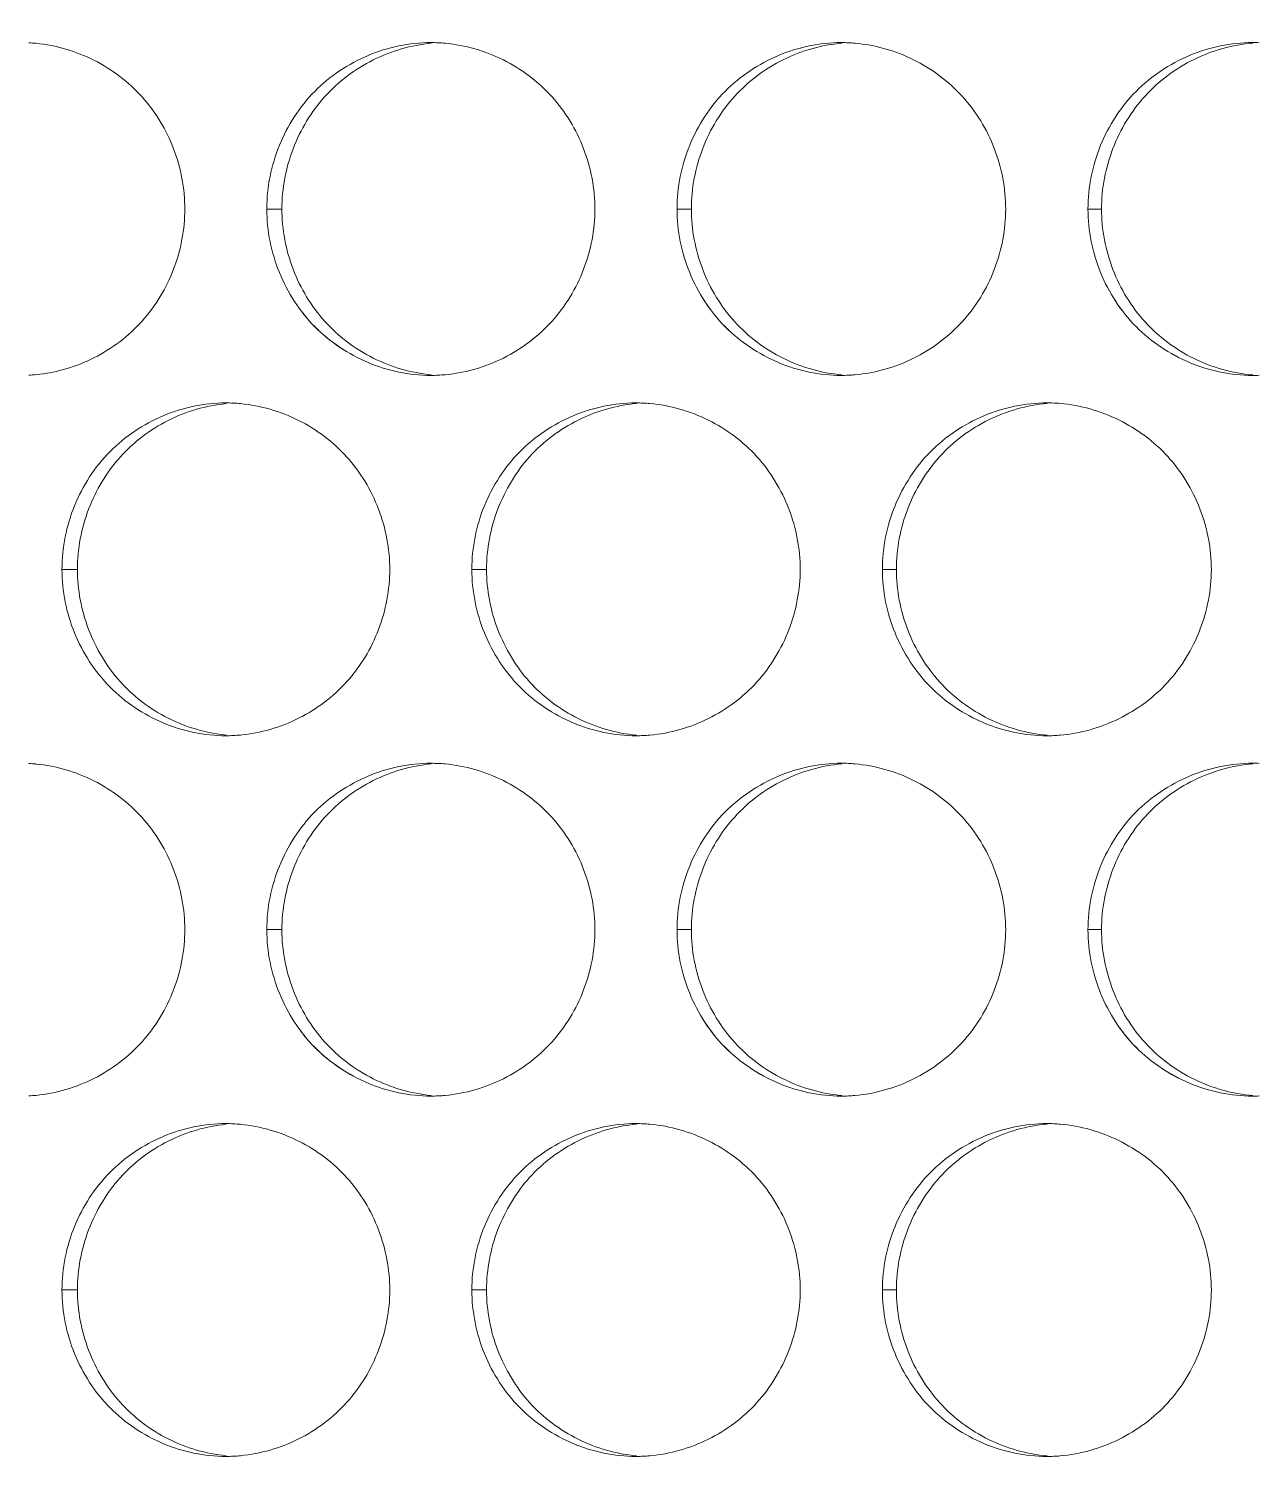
# Model space of a CAD drawing. Header units: millimetres. Extents: x 1177 to 4147, y 93 to 2194.
# Drawn here: x 1663.32 to 1685.49, y 1661.12 to 1687.1 of the extents above; entities that cross this region are included whole.
import ezdxf

# ---------------------------------------------------------------- set-up
doc = ezdxf.new("R2010")
doc.units = ezdxf.units.MM
doc.header["$LTSCALE"] = 0.1
doc.layers.get('0').update_dxf_attribs({"lineweight": 13})
doc.layers.add('标注', color=251, linetype='Continuous', lineweight=9)

msp = doc.modelspace()

# ---------------------------------------------------------------- linework, layer by layer
for radius, start, end in [(196.75, 204.56225, 43.01001), (177.334, 204.90538, 48.55999), (177.047, 204.9052, 48.6494), (168.077, 204.78787, 51.55568), (165.455, 204.70676, 52.44821), (156.5, 204.24844, 55.64881), (156.25, 204.23139, 55.74165), (155.11, 204.1505, 56.16753), (155, 204.14243, 56.20879)]:
    msp.add_arc((1812.49, 1686.895), radius, start, end)
at = {"layer": '标注'}
for p, q in [((1667.882, 1683.856), (1667.61, 1683.856)), ((1667.882, 1683.856), (1667.61, 1683.856)), ((1675.259, 1683.856), (1675.001, 1683.856)), ((1675.259, 1683.856), (1675.001, 1683.856)), ((1682.649, 1683.856), (1682.405, 1683.856)), ((1682.649, 1683.856), (1682.405, 1683.856)), ((1664.198, 1677.361), (1663.919, 1677.361)), ((1671.569, 1677.361), (1671.304, 1677.361)), ((1678.953, 1677.361), (1678.701, 1677.361)), ((1667.882, 1670.866), (1667.61, 1670.866)), ((1667.882, 1670.866), (1667.61, 1670.866)), ((1675.259, 1670.866), (1675.001, 1670.866)), ((1675.259, 1670.866), (1675.001, 1670.866)), ((1682.649, 1670.866), (1682.405, 1670.866)), ((1682.649, 1670.866), (1682.405, 1670.866)), ((1664.198, 1664.371), (1663.919, 1664.371)), ((1671.569, 1664.371), (1671.304, 1664.371)), ((1678.953, 1664.371), (1678.701, 1664.371))]:
    msp.add_line(p, q, dxfattribs=at)
for centre, radius, start, end in [((1663.178, 1684.042), 2.814, 84.382, 87.0654), ((1663.178, 1684.042), 2.814, 84.382, 87.0654), ((1670.565, 1684.081), 2.775, 87.2199, 89.9959), ((1670.565, 1684.081), 2.775, 87.2199, 89.9959), ((1670.562, 1684.036), 2.82, 84.6767, 87.2203), ((1670.562, 1684.036), 2.82, 84.6767, 87.2203), ((1677.961, 1684.073), 2.783, 87.3736, 89.9963), ((1677.961, 1684.073), 2.783, 87.3736, 89.9963), ((1677.959, 1684.03), 2.826, 84.9693, 87.374), ((1677.959, 1684.03), 2.826, 84.9693, 87.374), ((1685.369, 1684.066), 2.791, 87.5261, 89.9967), ((1685.369, 1684.066), 2.791, 87.5261, 89.9967), ((1663.178, 1683.671), 2.814, 272.9346, 275.618), ((1663.178, 1683.671), 2.814, 272.9346, 275.618), ((1670.565, 1683.632), 2.775, 270.0041, 272.7801), ((1670.565, 1683.632), 2.775, 270.0041, 272.7801), ((1670.562, 1683.677), 2.82, 272.7797, 275.3233), ((1670.562, 1683.677), 2.82, 272.7797, 275.3233), ((1677.961, 1683.64), 2.783, 270.0037, 272.6264), ((1677.961, 1683.64), 2.783, 270.0037, 272.6264), ((1677.959, 1683.682), 2.826, 272.626, 275.0307), ((1677.959, 1683.682), 2.826, 272.626, 275.0307), ((1685.369, 1683.647), 2.791, 270.0033, 272.4739), ((1685.369, 1683.647), 2.791, 270.0033, 272.4739), ((1666.871, 1677.59), 2.771, 87.1426, 89.9956), ((1666.869, 1677.544), 2.817, 84.5296, 87.143), ((1674.261, 1677.582), 2.779, 87.2969, 89.9961), ((1674.259, 1677.538), 2.823, 84.8233, 87.2973), ((1681.664, 1677.574), 2.787, 87.45, 89.9965), ((1681.662, 1677.533), 2.829, 85.1149, 87.4503), ((1666.871, 1677.133), 2.771, 270.0044, 272.8574), ((1666.869, 1677.179), 2.817, 272.857, 275.4704), ((1674.261, 1677.141), 2.779, 270.0039, 272.7031), ((1674.259, 1677.184), 2.823, 272.7027, 275.1767), ((1681.664, 1677.148), 2.787, 270.0035, 272.55), ((1681.662, 1677.19), 2.829, 272.5497, 274.8851), ((1663.178, 1671.052), 2.814, 84.382, 87.0654), ((1663.178, 1671.052), 2.814, 84.382, 87.0654), ((1670.565, 1671.09), 2.775, 87.2199, 89.9959), ((1670.565, 1671.09), 2.775, 87.2199, 89.9959), ((1670.562, 1671.046), 2.82, 84.6767, 87.2203), ((1670.562, 1671.046), 2.82, 84.6767, 87.2203), ((1677.961, 1671.083), 2.783, 87.3736, 89.9963), ((1677.961, 1671.083), 2.783, 87.3736, 89.9963), ((1677.959, 1671.04), 2.826, 84.9693, 87.374), ((1677.959, 1671.04), 2.826, 84.9693, 87.374), ((1685.369, 1671.075), 2.791, 87.5261, 89.9967), ((1685.369, 1671.075), 2.791, 87.5261, 89.9967), ((1663.178, 1670.68), 2.814, 272.9346, 275.618), ((1663.178, 1670.68), 2.814, 272.9346, 275.618), ((1670.565, 1670.641), 2.775, 270.0041, 272.7801), ((1670.565, 1670.641), 2.775, 270.0041, 272.7801), ((1670.562, 1670.686), 2.82, 272.7797, 275.3233), ((1670.562, 1670.686), 2.82, 272.7797, 275.3233), ((1677.961, 1670.649), 2.783, 270.0037, 272.6264), ((1677.961, 1670.649), 2.783, 270.0037, 272.6264), ((1677.959, 1670.692), 2.826, 272.626, 275.0307), ((1677.959, 1670.692), 2.826, 272.626, 275.0307), ((1685.369, 1670.657), 2.791, 270.0033, 272.4739), ((1685.369, 1670.657), 2.791, 270.0033, 272.4739), ((1666.871, 1664.599), 2.771, 87.1426, 89.9956), ((1666.869, 1664.553), 2.817, 84.5296, 87.143), ((1674.261, 1664.591), 2.779, 87.2969, 89.9961), ((1674.259, 1664.548), 2.823, 84.8233, 87.2973), ((1681.664, 1664.584), 2.787, 87.45, 89.9965), ((1681.662, 1664.542), 2.829, 85.1149, 87.4503), ((1666.871, 1664.142), 2.771, 270.0044, 272.8574), ((1666.869, 1664.188), 2.817, 272.857, 275.4704), ((1674.261, 1664.15), 2.779, 270.0039, 272.7031), ((1674.259, 1664.194), 2.823, 272.7027, 275.1767), ((1681.664, 1664.158), 2.787, 270.0035, 272.55), ((1681.662, 1664.199), 2.829, 272.5497, 274.8851)]:
    msp.add_arc(centre, radius, start, end, dxfattribs=at)
msp.add_spline([(2027.49, 1819.182), (1864.296, 1806.369), (1766.772, 1737.15), (1658.757, 1615.796), (1597.49, 1595.163)], degree=3, dxfattribs=at)
for points, knots in [([(1666.133, 1683.856), (1666.133, 1684.224), (1665.992, 1684.962), (1665.417, 1685.922), (1664.528, 1686.597), (1663.814, 1686.807), (1663.454, 1686.843)], [0, 0, 0, 0, 0.251882, 0.502594, 0.751694, 1, 1, 1, 1]), ([(1666.133, 1683.856), (1666.133, 1684.224), (1665.992, 1684.962), (1665.417, 1685.922), (1664.528, 1686.597), (1663.814, 1686.807), (1663.454, 1686.843)], [0, 0, 0, 0, 0.251882, 0.502594, 0.751694, 1, 1, 1, 1]), ([(1670.572, 1686.844), (1670.211, 1686.81), (1669.494, 1686.602), (1668.601, 1685.928), (1668.023, 1684.965), (1667.882, 1684.225), (1667.882, 1683.856)], [0, 0, 0, 0, 0.248267, 0.497316, 0.748031, 1, 1, 1, 1]), ([(1670.572, 1686.844), (1670.211, 1686.81), (1669.494, 1686.602), (1668.601, 1685.928), (1668.023, 1684.965), (1667.882, 1684.225), (1667.882, 1683.856)], [0, 0, 0, 0, 0.248267, 0.497316, 0.748031, 1, 1, 1, 1]), ([(1673.522, 1683.856), (1673.522, 1684.225), (1673.38, 1684.965), (1672.8, 1685.928), (1671.904, 1686.603), (1671.186, 1686.81), (1670.824, 1686.844)], [0, 0, 0, 0, 0.251703, 0.502328, 0.751505, 1, 1, 1, 1]), ([(1673.522, 1683.856), (1673.522, 1684.225), (1673.38, 1684.965), (1672.8, 1685.928), (1671.904, 1686.603), (1671.186, 1686.81), (1670.824, 1686.844)], [0, 0, 0, 0, 0.251703, 0.502328, 0.751505, 1, 1, 1, 1]), ([(1677.968, 1686.845), (1677.605, 1686.813), (1676.884, 1686.608), (1675.985, 1685.934), (1675.402, 1684.969), (1675.259, 1684.226), (1675.259, 1683.856)], [0, 0, 0, 0, 0.248447, 0.497573, 0.748204, 1, 1, 1, 1]), ([(1677.968, 1686.845), (1677.605, 1686.813), (1676.884, 1686.608), (1675.985, 1685.934), (1675.402, 1684.969), (1675.259, 1684.226), (1675.259, 1683.856)], [0, 0, 0, 0, 0.248447, 0.497573, 0.748204, 1, 1, 1, 1]), ([(1680.923, 1683.856), (1680.923, 1684.226), (1680.78, 1684.969), (1680.195, 1685.934), (1679.293, 1686.608), (1678.571, 1686.813), (1678.207, 1686.845)], [0, 0, 0, 0, 0.251533, 0.502074, 0.751327, 1, 1, 1, 1]), ([(1680.923, 1683.856), (1680.923, 1684.226), (1680.78, 1684.969), (1680.195, 1685.934), (1679.293, 1686.608), (1678.571, 1686.813), (1678.207, 1686.845)], [0, 0, 0, 0, 0.251533, 0.502074, 0.751327, 1, 1, 1, 1]), ([(1685.376, 1686.847), (1685.011, 1686.816), (1684.286, 1686.613), (1683.38, 1685.94), (1682.793, 1684.972), (1682.649, 1684.227), (1682.649, 1683.856)], [0, 0, 0, 0, 0.248617, 0.497817, 0.748368, 1, 1, 1, 1]), ([(1685.376, 1686.847), (1685.011, 1686.816), (1684.286, 1686.613), (1683.38, 1685.94), (1682.793, 1684.972), (1682.649, 1684.227), (1682.649, 1683.856)], [0, 0, 0, 0, 0.248617, 0.497817, 0.748368, 1, 1, 1, 1]), ([(1663.454, 1680.87), (1663.814, 1680.905), (1664.528, 1681.115), (1665.417, 1681.79), (1665.992, 1682.751), (1666.133, 1683.489), (1666.133, 1683.856)], [0, 0, 0, 0, 0.248306, 0.497406, 0.748118, 1, 1, 1, 1]), ([(1663.454, 1680.87), (1663.814, 1680.905), (1664.528, 1681.115), (1665.417, 1681.79), (1665.992, 1682.751), (1666.133, 1683.489), (1666.133, 1683.856)], [0, 0, 0, 0, 0.248306, 0.497406, 0.748118, 1, 1, 1, 1]), ([(1667.882, 1683.856), (1667.882, 1683.488), (1668.023, 1682.748), (1668.601, 1681.785), (1669.494, 1681.11), (1670.211, 1680.902), (1670.572, 1680.868)], [0, 0, 0, 0, 0.251969, 0.502684, 0.751733, 1, 1, 1, 1]), ([(1667.882, 1683.856), (1667.882, 1683.488), (1668.023, 1682.748), (1668.601, 1681.785), (1669.494, 1681.11), (1670.211, 1680.902), (1670.572, 1680.868)], [0, 0, 0, 0, 0.251969, 0.502684, 0.751733, 1, 1, 1, 1]), ([(1670.824, 1680.868), (1671.186, 1680.902), (1671.904, 1681.11), (1672.8, 1681.784), (1673.38, 1682.747), (1673.522, 1683.488), (1673.522, 1683.856)], [0, 0, 0, 0, 0.248495, 0.497672, 0.748297, 1, 1, 1, 1]), ([(1670.824, 1680.868), (1671.186, 1680.902), (1671.904, 1681.11), (1672.8, 1681.784), (1673.38, 1682.747), (1673.522, 1683.488), (1673.522, 1683.856)], [0, 0, 0, 0, 0.248495, 0.497672, 0.748297, 1, 1, 1, 1]), ([(1675.259, 1683.856), (1675.259, 1683.487), (1675.402, 1682.744), (1675.985, 1681.779), (1676.884, 1681.105), (1677.605, 1680.899), (1677.968, 1680.867)], [0, 0, 0, 0, 0.251796, 0.502427, 0.751553, 1, 1, 1, 1]), ([(1675.259, 1683.856), (1675.259, 1683.487), (1675.402, 1682.744), (1675.985, 1681.779), (1676.884, 1681.105), (1677.605, 1680.899), (1677.968, 1680.867)], [0, 0, 0, 0, 0.251796, 0.502427, 0.751553, 1, 1, 1, 1]), ([(1678.207, 1680.867), (1678.571, 1680.899), (1679.293, 1681.105), (1680.195, 1681.778), (1680.78, 1682.744), (1680.923, 1683.487), (1680.923, 1683.856)], [0, 0, 0, 0, 0.248673, 0.497926, 0.748467, 1, 1, 1, 1]), ([(1678.207, 1680.867), (1678.571, 1680.899), (1679.293, 1681.105), (1680.195, 1681.778), (1680.78, 1682.744), (1680.923, 1683.487), (1680.923, 1683.856)], [0, 0, 0, 0, 0.248673, 0.497926, 0.748467, 1, 1, 1, 1]), ([(1682.649, 1683.856), (1682.649, 1683.486), (1682.793, 1682.74), (1683.38, 1681.773), (1684.286, 1681.1), (1685.011, 1680.896), (1685.376, 1680.866)], [0, 0, 0, 0, 0.251632, 0.502183, 0.751383, 1, 1, 1, 1]), ([(1682.649, 1683.856), (1682.649, 1683.486), (1682.793, 1682.74), (1683.38, 1681.773), (1684.286, 1681.1), (1685.011, 1680.896), (1685.376, 1680.866)], [0, 0, 0, 0, 0.251632, 0.502183, 0.751383, 1, 1, 1, 1]), ([(1667.838, 1682.709), (1667.984, 1682.35), (1668.415, 1681.679), (1669.079, 1681.238), (1669.435, 1681.088)], [0, 0, 0, 0, 0.501322, 1, 1, 1, 1]), ([(1675.229, 1682.709), (1675.376, 1682.35), (1675.808, 1681.679), (1676.473, 1681.238), (1676.829, 1681.088)], [0, 0, 0, 0, 0.501161, 1, 1, 1, 1]), ([(1682.633, 1682.709), (1682.78, 1682.35), (1683.213, 1681.679), (1683.879, 1681.238), (1684.236, 1681.088)], [0, 0, 0, 0, 0.501009, 1, 1, 1, 1]), ([(1666.878, 1680.348), (1666.518, 1680.314), (1665.803, 1680.104), (1664.914, 1679.43), (1664.338, 1678.468), (1664.198, 1677.729), (1664.198, 1677.361)], [0, 0, 0, 0, 0.248174, 0.497183, 0.747941, 1, 1, 1, 1]), ([(1669.826, 1677.361), (1669.826, 1677.729), (1669.684, 1678.468), (1669.107, 1679.43), (1668.215, 1680.105), (1667.499, 1680.314), (1667.137, 1680.348)], [0, 0, 0, 0, 0.251792, 0.50246, 0.751598, 1, 1, 1, 1]), ([(1674.268, 1680.35), (1673.906, 1680.317), (1673.187, 1680.11), (1672.291, 1679.436), (1671.711, 1678.471), (1671.569, 1677.73), (1671.569, 1677.361)], [0, 0, 0, 0, 0.248358, 0.497446, 0.748118, 1, 1, 1, 1]), ([(1677.221, 1677.361), (1677.221, 1677.73), (1677.078, 1678.472), (1676.496, 1679.436), (1675.597, 1680.11), (1674.877, 1680.317), (1674.514, 1680.35)], [0, 0, 0, 0, 0.251617, 0.502199, 0.751415, 1, 1, 1, 1]), ([(1681.67, 1680.351), (1681.306, 1680.32), (1680.583, 1680.115), (1679.681, 1679.442), (1679.096, 1678.475), (1678.953, 1677.731), (1678.953, 1677.361)], [0, 0, 0, 0, 0.248533, 0.497696, 0.748287, 1, 1, 1, 1]), ([(1684.628, 1677.361), (1684.628, 1677.731), (1684.484, 1678.476), (1683.897, 1679.442), (1682.992, 1680.115), (1682.268, 1680.32), (1681.903, 1680.351)], [0, 0, 0, 0, 0.251451, 0.501952, 0.751242, 1, 1, 1, 1]), ([(1664.198, 1677.361), (1664.198, 1676.993), (1664.338, 1676.255), (1664.914, 1675.293), (1665.803, 1674.618), (1666.518, 1674.409), (1666.878, 1674.374)], [0, 0, 0, 0, 0.252059, 0.502817, 0.751826, 1, 1, 1, 1]), ([(1667.137, 1674.374), (1667.499, 1674.408), (1668.215, 1674.618), (1669.107, 1675.292), (1669.684, 1676.254), (1669.826, 1676.993), (1669.826, 1677.361)], [0, 0, 0, 0, 0.248402, 0.49754, 0.748208, 1, 1, 1, 1]), ([(1671.569, 1677.361), (1671.569, 1676.992), (1671.711, 1676.251), (1672.291, 1675.287), (1673.187, 1674.613), (1673.906, 1674.406), (1674.268, 1674.373)], [0, 0, 0, 0, 0.251882, 0.502554, 0.751642, 1, 1, 1, 1]), ([(1674.514, 1674.373), (1674.877, 1674.405), (1675.597, 1674.612), (1676.496, 1675.286), (1677.078, 1676.25), (1677.221, 1676.992), (1677.221, 1677.361)], [0, 0, 0, 0, 0.248585, 0.497801, 0.748383, 1, 1, 1, 1]), ([(1678.953, 1677.361), (1678.953, 1676.991), (1679.096, 1676.247), (1679.681, 1675.281), (1680.583, 1674.607), (1681.306, 1674.403), (1681.67, 1674.371)], [0, 0, 0, 0, 0.251713, 0.502304, 0.751467, 1, 1, 1, 1]), ([(1681.903, 1674.371), (1682.268, 1674.403), (1682.992, 1674.607), (1683.897, 1675.28), (1684.484, 1676.247), (1684.628, 1676.991), (1684.628, 1677.361)], [0, 0, 0, 0, 0.248758, 0.498048, 0.748549, 1, 1, 1, 1]), ([(1666.133, 1670.866), (1666.133, 1671.233), (1665.992, 1671.971), (1665.417, 1672.932), (1664.528, 1673.607), (1663.814, 1673.817), (1663.454, 1673.852)], [0, 0, 0, 0, 0.251882, 0.502594, 0.751694, 1, 1, 1, 1]), ([(1666.133, 1670.866), (1666.133, 1671.233), (1665.992, 1671.971), (1665.417, 1672.932), (1664.528, 1673.607), (1663.814, 1673.817), (1663.454, 1673.852)], [0, 0, 0, 0, 0.251882, 0.502594, 0.751694, 1, 1, 1, 1]), ([(1670.572, 1673.854), (1670.211, 1673.82), (1669.494, 1673.612), (1668.601, 1672.937), (1668.023, 1671.974), (1667.882, 1671.234), (1667.882, 1670.866)], [0, 0, 0, 0, 0.248267, 0.497316, 0.748031, 1, 1, 1, 1]), ([(1670.572, 1673.854), (1670.211, 1673.82), (1669.494, 1673.612), (1668.601, 1672.937), (1668.023, 1671.974), (1667.882, 1671.234), (1667.882, 1670.866)], [0, 0, 0, 0, 0.248267, 0.497316, 0.748031, 1, 1, 1, 1]), ([(1673.522, 1670.866), (1673.522, 1671.234), (1673.38, 1671.975), (1672.8, 1672.938), (1671.904, 1673.612), (1671.186, 1673.82), (1670.824, 1673.854)], [0, 0, 0, 0, 0.251703, 0.502328, 0.751505, 1, 1, 1, 1]), ([(1673.522, 1670.866), (1673.522, 1671.234), (1673.38, 1671.975), (1672.8, 1672.938), (1671.904, 1673.612), (1671.186, 1673.82), (1670.824, 1673.854)], [0, 0, 0, 0, 0.251703, 0.502328, 0.751505, 1, 1, 1, 1]), ([(1677.968, 1673.855), (1677.605, 1673.823), (1676.884, 1673.617), (1675.985, 1672.943), (1675.402, 1671.978), (1675.259, 1671.235), (1675.259, 1670.866)], [0, 0, 0, 0, 0.248447, 0.497573, 0.748204, 1, 1, 1, 1]), ([(1677.968, 1673.855), (1677.605, 1673.823), (1676.884, 1673.617), (1675.985, 1672.943), (1675.402, 1671.978), (1675.259, 1671.235), (1675.259, 1670.866)], [0, 0, 0, 0, 0.248447, 0.497573, 0.748204, 1, 1, 1, 1]), ([(1680.923, 1670.866), (1680.923, 1671.236), (1680.78, 1671.979), (1680.195, 1672.944), (1679.293, 1673.617), (1678.571, 1673.823), (1678.207, 1673.855)], [0, 0, 0, 0, 0.251533, 0.502074, 0.751327, 1, 1, 1, 1]), ([(1680.923, 1670.866), (1680.923, 1671.236), (1680.78, 1671.979), (1680.195, 1672.944), (1679.293, 1673.617), (1678.571, 1673.823), (1678.207, 1673.855)], [0, 0, 0, 0, 0.251533, 0.502074, 0.751327, 1, 1, 1, 1]), ([(1685.376, 1673.856), (1685.011, 1673.826), (1684.286, 1673.622), (1683.38, 1672.949), (1682.793, 1671.982), (1682.649, 1671.237), (1682.649, 1670.866)], [0, 0, 0, 0, 0.248617, 0.497817, 0.748368, 1, 1, 1, 1]), ([(1685.376, 1673.856), (1685.011, 1673.826), (1684.286, 1673.622), (1683.38, 1672.949), (1682.793, 1671.982), (1682.649, 1671.237), (1682.649, 1670.866)], [0, 0, 0, 0, 0.248617, 0.497817, 0.748368, 1, 1, 1, 1]), ([(1663.454, 1667.879), (1663.814, 1667.915), (1664.528, 1668.125), (1665.417, 1668.8), (1665.992, 1669.761), (1666.133, 1670.499), (1666.133, 1670.866)], [0, 0, 0, 0, 0.248306, 0.497406, 0.748118, 1, 1, 1, 1]), ([(1663.454, 1667.879), (1663.814, 1667.915), (1664.528, 1668.125), (1665.417, 1668.8), (1665.992, 1669.761), (1666.133, 1670.499), (1666.133, 1670.866)], [0, 0, 0, 0, 0.248306, 0.497406, 0.748118, 1, 1, 1, 1]), ([(1667.882, 1670.866), (1667.882, 1670.498), (1668.023, 1669.757), (1668.601, 1668.794), (1669.494, 1668.12), (1670.211, 1667.912), (1670.572, 1667.878)], [0, 0, 0, 0, 0.251969, 0.502684, 0.751733, 1, 1, 1, 1]), ([(1667.882, 1670.866), (1667.882, 1670.498), (1668.023, 1669.757), (1668.601, 1668.794), (1669.494, 1668.12), (1670.211, 1667.912), (1670.572, 1667.878)], [0, 0, 0, 0, 0.251969, 0.502684, 0.751733, 1, 1, 1, 1]), ([(1670.824, 1667.878), (1671.186, 1667.912), (1671.904, 1668.12), (1672.8, 1668.794), (1673.38, 1669.757), (1673.522, 1670.498), (1673.522, 1670.866)], [0, 0, 0, 0, 0.248495, 0.497672, 0.748297, 1, 1, 1, 1]), ([(1670.824, 1667.878), (1671.186, 1667.912), (1671.904, 1668.12), (1672.8, 1668.794), (1673.38, 1669.757), (1673.522, 1670.498), (1673.522, 1670.866)], [0, 0, 0, 0, 0.248495, 0.497672, 0.748297, 1, 1, 1, 1]), ([(1675.259, 1670.866), (1675.259, 1670.496), (1675.402, 1669.754), (1675.985, 1668.788), (1676.884, 1668.115), (1677.605, 1667.909), (1677.968, 1667.877)], [0, 0, 0, 0, 0.251796, 0.502427, 0.751553, 1, 1, 1, 1]), ([(1675.259, 1670.866), (1675.259, 1670.496), (1675.402, 1669.754), (1675.985, 1668.788), (1676.884, 1668.115), (1677.605, 1667.909), (1677.968, 1667.877)], [0, 0, 0, 0, 0.251796, 0.502427, 0.751553, 1, 1, 1, 1]), ([(1678.207, 1667.877), (1678.571, 1667.909), (1679.293, 1668.114), (1680.195, 1668.788), (1680.78, 1669.753), (1680.923, 1670.496), (1680.923, 1670.866)], [0, 0, 0, 0, 0.248673, 0.497926, 0.748467, 1, 1, 1, 1]), ([(1678.207, 1667.877), (1678.571, 1667.909), (1679.293, 1668.114), (1680.195, 1668.788), (1680.78, 1669.753), (1680.923, 1670.496), (1680.923, 1670.866)], [0, 0, 0, 0, 0.248673, 0.497926, 0.748467, 1, 1, 1, 1]), ([(1682.649, 1670.866), (1682.649, 1670.495), (1682.793, 1669.75), (1683.38, 1668.782), (1684.286, 1668.109), (1685.011, 1667.906), (1685.376, 1667.876)], [0, 0, 0, 0, 0.251632, 0.502183, 0.751383, 1, 1, 1, 1]), ([(1682.649, 1670.866), (1682.649, 1670.495), (1682.793, 1669.75), (1683.38, 1668.782), (1684.286, 1668.109), (1685.011, 1667.906), (1685.376, 1667.876)], [0, 0, 0, 0, 0.251632, 0.502183, 0.751383, 1, 1, 1, 1]), ([(1667.838, 1669.719), (1667.984, 1669.359), (1668.415, 1668.689), (1669.079, 1668.247), (1669.435, 1668.098)], [0, 0, 0, 0, 0.501322, 1, 1, 1, 1]), ([(1675.229, 1669.719), (1675.376, 1669.359), (1675.808, 1668.689), (1676.473, 1668.247), (1676.829, 1668.098)], [0, 0, 0, 0, 0.501161, 1, 1, 1, 1]), ([(1682.633, 1669.719), (1682.78, 1669.359), (1683.213, 1668.689), (1683.879, 1668.247), (1684.236, 1668.098)], [0, 0, 0, 0, 0.501009, 1, 1, 1, 1]), ([(1666.878, 1667.358), (1666.518, 1667.323), (1665.803, 1667.114), (1664.914, 1666.439), (1664.338, 1665.477), (1664.198, 1664.738), (1664.198, 1664.371)], [0, 0, 0, 0, 0.248174, 0.497183, 0.747941, 1, 1, 1, 1]), ([(1669.826, 1664.371), (1669.826, 1664.739), (1669.684, 1665.478), (1669.107, 1666.44), (1668.215, 1667.114), (1667.499, 1667.323), (1667.137, 1667.358)], [0, 0, 0, 0, 0.251792, 0.50246, 0.751598, 1, 1, 1, 1]), ([(1674.268, 1667.359), (1673.906, 1667.326), (1673.187, 1667.119), (1672.291, 1666.445), (1671.711, 1665.481), (1671.569, 1664.74), (1671.569, 1664.371)], [0, 0, 0, 0, 0.248358, 0.497446, 0.748118, 1, 1, 1, 1]), ([(1677.221, 1664.371), (1677.221, 1664.74), (1677.078, 1665.482), (1676.496, 1666.446), (1675.597, 1667.12), (1674.877, 1667.326), (1674.514, 1667.359)], [0, 0, 0, 0, 0.251617, 0.502199, 0.751415, 1, 1, 1, 1]), ([(1681.67, 1667.36), (1681.306, 1667.329), (1680.583, 1667.125), (1679.681, 1666.451), (1679.096, 1665.485), (1678.953, 1664.741), (1678.953, 1664.371)], [0, 0, 0, 0, 0.248533, 0.497696, 0.748287, 1, 1, 1, 1]), ([(1684.628, 1664.371), (1684.628, 1664.741), (1684.484, 1665.485), (1683.897, 1666.452), (1682.992, 1667.125), (1682.268, 1667.329), (1681.903, 1667.361)], [0, 0, 0, 0, 0.251451, 0.501952, 0.751242, 1, 1, 1, 1]), ([(1664.198, 1664.371), (1664.198, 1664.003), (1664.338, 1663.264), (1664.914, 1662.302), (1665.803, 1661.627), (1666.518, 1661.418), (1666.878, 1661.384)], [0, 0, 0, 0, 0.252059, 0.502817, 0.751826, 1, 1, 1, 1]), ([(1667.137, 1661.384), (1667.499, 1661.418), (1668.215, 1661.627), (1669.107, 1662.302), (1669.684, 1663.264), (1669.826, 1664.003), (1669.826, 1664.371)], [0, 0, 0, 0, 0.248402, 0.49754, 0.748208, 1, 1, 1, 1]), ([(1671.569, 1664.371), (1671.569, 1664.002), (1671.711, 1663.26), (1672.291, 1662.296), (1673.187, 1661.622), (1673.906, 1661.415), (1674.268, 1661.382)], [0, 0, 0, 0, 0.251882, 0.502554, 0.751642, 1, 1, 1, 1]), ([(1674.514, 1661.382), (1674.877, 1661.415), (1675.597, 1661.622), (1676.496, 1662.296), (1677.078, 1663.26), (1677.221, 1664.002), (1677.221, 1664.371)], [0, 0, 0, 0, 0.248585, 0.497801, 0.748383, 1, 1, 1, 1]), ([(1678.953, 1664.371), (1678.953, 1664.001), (1679.096, 1663.257), (1679.681, 1662.29), (1680.583, 1661.617), (1681.306, 1661.412), (1681.67, 1661.381)], [0, 0, 0, 0, 0.251713, 0.502304, 0.751467, 1, 1, 1, 1]), ([(1681.903, 1661.381), (1682.268, 1661.412), (1682.992, 1661.617), (1683.897, 1662.29), (1684.484, 1663.256), (1684.628, 1664.001), (1684.628, 1664.371)], [0, 0, 0, 0, 0.248758, 0.498048, 0.748549, 1, 1, 1, 1])]:
    msp.add_open_spline(points, degree=3, knots=knots, dxfattribs=at)
for points in [[(1670.565, 1686.856), (1670.18, 1686.856), (1669.789, 1686.774), (1669.435, 1686.625)], [(1670.565, 1686.856), (1670.18, 1686.856), (1669.789, 1686.774), (1669.435, 1686.625)], [(1677.961, 1686.856), (1677.576, 1686.856), (1677.184, 1686.774), (1676.829, 1686.625)], [(1677.961, 1686.856), (1677.576, 1686.856), (1677.184, 1686.774), (1676.829, 1686.625)], [(1685.369, 1686.856), (1684.984, 1686.856), (1684.591, 1686.774), (1684.236, 1686.625)], [(1685.369, 1686.856), (1684.984, 1686.856), (1684.591, 1686.774), (1684.236, 1686.625)], [(1669.435, 1686.625), (1669.079, 1686.475), (1668.745, 1686.252), (1668.474, 1685.977)], [(1669.435, 1686.625), (1669.079, 1686.475), (1668.745, 1686.252), (1668.474, 1685.977)], [(1676.829, 1686.625), (1676.473, 1686.475), (1676.139, 1686.252), (1675.867, 1685.977)], [(1676.829, 1686.625), (1676.473, 1686.475), (1676.139, 1686.252), (1675.867, 1685.977)], [(1684.236, 1686.625), (1683.879, 1686.475), (1683.544, 1686.252), (1683.272, 1685.977)], [(1684.236, 1686.625), (1683.879, 1686.475), (1683.544, 1686.252), (1683.272, 1685.977)], [(1668.474, 1685.977), (1668.202, 1685.701), (1667.984, 1685.363), (1667.838, 1685.004)], [(1668.474, 1685.977), (1668.202, 1685.701), (1667.984, 1685.363), (1667.838, 1685.004)], [(1675.867, 1685.977), (1675.595, 1685.701), (1675.376, 1685.363), (1675.229, 1685.004)], [(1675.867, 1685.977), (1675.595, 1685.701), (1675.376, 1685.363), (1675.229, 1685.004)], [(1683.272, 1685.977), (1682.999, 1685.701), (1682.78, 1685.363), (1682.633, 1685.004)], [(1683.272, 1685.977), (1682.999, 1685.701), (1682.78, 1685.363), (1682.633, 1685.004)], [(1667.838, 1685.004), (1667.69, 1684.643), (1667.61, 1684.246), (1667.61, 1683.856)], [(1667.838, 1685.004), (1667.69, 1684.643), (1667.61, 1684.246), (1667.61, 1683.856)], [(1675.229, 1685.004), (1675.082, 1684.643), (1675.001, 1684.246), (1675.001, 1683.856)], [(1675.229, 1685.004), (1675.082, 1684.643), (1675.001, 1684.246), (1675.001, 1683.856)], [(1682.633, 1685.004), (1682.486, 1684.643), (1682.405, 1684.246), (1682.405, 1683.856)], [(1682.633, 1685.004), (1682.486, 1684.643), (1682.405, 1684.246), (1682.405, 1683.856)], [(1667.61, 1683.856), (1667.61, 1683.466), (1667.69, 1683.07), (1667.838, 1682.709)], [(1667.61, 1683.856), (1667.61, 1683.466), (1667.69, 1683.07), (1667.838, 1682.709)], [(1675.001, 1683.856), (1675.001, 1683.466), (1675.082, 1683.07), (1675.229, 1682.709)], [(1675.001, 1683.856), (1675.001, 1683.466), (1675.082, 1683.07), (1675.229, 1682.709)], [(1682.405, 1683.856), (1682.405, 1683.466), (1682.486, 1683.07), (1682.633, 1682.709)], [(1682.405, 1683.856), (1682.405, 1683.466), (1682.486, 1683.07), (1682.633, 1682.709)], [(1667.838, 1682.709), (1667.984, 1682.35), (1668.202, 1682.012), (1668.474, 1681.736)], [(1675.229, 1682.709), (1675.376, 1682.35), (1675.595, 1682.012), (1675.867, 1681.736)], [(1682.633, 1682.709), (1682.78, 1682.35), (1682.999, 1682.012), (1683.272, 1681.736)], [(1668.474, 1681.736), (1668.745, 1681.461), (1669.079, 1681.238), (1669.435, 1681.088)], [(1675.867, 1681.736), (1676.139, 1681.461), (1676.473, 1681.238), (1676.829, 1681.088)], [(1683.272, 1681.736), (1683.544, 1681.46), (1683.879, 1681.238), (1684.236, 1681.088)], [(1669.435, 1681.088), (1669.789, 1680.939), (1670.18, 1680.856), (1670.565, 1680.856)], [(1669.435, 1681.088), (1669.789, 1680.939), (1670.18, 1680.856), (1670.565, 1680.856)], [(1676.829, 1681.088), (1677.184, 1680.939), (1677.576, 1680.856), (1677.961, 1680.856)], [(1676.829, 1681.088), (1677.184, 1680.939), (1677.576, 1680.856), (1677.961, 1680.856)], [(1684.236, 1681.088), (1684.591, 1680.939), (1684.984, 1680.856), (1685.369, 1680.856)], [(1684.236, 1681.088), (1684.591, 1680.939), (1684.984, 1680.856), (1685.369, 1680.856)], [(1666.871, 1680.361), (1666.487, 1680.361), (1666.096, 1680.278), (1665.742, 1680.129)], [(1674.261, 1680.361), (1673.877, 1680.361), (1673.485, 1680.278), (1673.131, 1680.129)], [(1681.664, 1680.361), (1681.278, 1680.361), (1680.886, 1680.278), (1680.531, 1680.129)], [(1665.742, 1680.129), (1665.387, 1679.98), (1665.053, 1679.757), (1664.783, 1679.482)], [(1673.131, 1680.129), (1672.774, 1679.98), (1672.44, 1679.757), (1672.169, 1679.482)], [(1680.531, 1680.129), (1680.174, 1679.98), (1679.84, 1679.757), (1679.568, 1679.482)], [(1664.783, 1679.482), (1664.511, 1679.206), (1664.293, 1678.867), (1664.146, 1678.508)], [(1672.169, 1679.482), (1671.897, 1679.206), (1671.679, 1678.867), (1671.532, 1678.508)], [(1679.568, 1679.482), (1679.296, 1679.206), (1679.077, 1678.868), (1678.93, 1678.508)], [(1664.146, 1678.508), (1663.999, 1678.147), (1663.919, 1677.751), (1663.919, 1677.361)], [(1671.532, 1678.508), (1671.385, 1678.147), (1671.304, 1677.751), (1671.304, 1677.361)], [(1678.93, 1678.508), (1678.782, 1678.147), (1678.701, 1677.751), (1678.701, 1677.361)], [(1663.919, 1677.361), (1663.919, 1676.971), (1663.999, 1676.575), (1664.146, 1676.214)], [(1671.304, 1677.361), (1671.304, 1676.971), (1671.385, 1676.575), (1671.532, 1676.214)], [(1678.701, 1677.361), (1678.701, 1676.971), (1678.782, 1676.575), (1678.93, 1676.214)], [(1664.146, 1676.214), (1664.293, 1675.855), (1664.511, 1675.517), (1664.783, 1675.241)], [(1671.532, 1676.214), (1671.679, 1675.855), (1671.897, 1675.517), (1672.169, 1675.241)], [(1678.93, 1676.214), (1679.077, 1675.855), (1679.296, 1675.517), (1679.568, 1675.241)], [(1664.783, 1675.241), (1665.053, 1674.965), (1665.387, 1674.743), (1665.742, 1674.593)], [(1672.169, 1675.241), (1672.44, 1674.965), (1672.774, 1674.743), (1673.131, 1674.593)], [(1679.568, 1675.241), (1679.84, 1674.965), (1680.174, 1674.743), (1680.531, 1674.593)], [(1665.742, 1674.593), (1666.096, 1674.444), (1666.487, 1674.361), (1666.871, 1674.361)], [(1673.131, 1674.593), (1673.485, 1674.444), (1673.877, 1674.361), (1674.261, 1674.361)], [(1680.531, 1674.593), (1680.886, 1674.444), (1681.278, 1674.361), (1681.664, 1674.361)], [(1670.565, 1673.866), (1670.18, 1673.866), (1669.789, 1673.783), (1669.435, 1673.634)], [(1670.565, 1673.866), (1670.18, 1673.866), (1669.789, 1673.783), (1669.435, 1673.634)], [(1677.961, 1673.866), (1677.576, 1673.866), (1677.184, 1673.783), (1676.829, 1673.634)], [(1677.961, 1673.866), (1677.576, 1673.866), (1677.184, 1673.783), (1676.829, 1673.634)], [(1685.369, 1673.866), (1684.984, 1673.866), (1684.591, 1673.783), (1684.236, 1673.634)], [(1685.369, 1673.866), (1684.984, 1673.866), (1684.591, 1673.783), (1684.236, 1673.634)], [(1669.435, 1673.634), (1669.079, 1673.484), (1668.745, 1673.262), (1668.474, 1672.987)], [(1669.435, 1673.634), (1669.079, 1673.484), (1668.745, 1673.262), (1668.474, 1672.987)], [(1676.829, 1673.634), (1676.473, 1673.484), (1676.139, 1673.262), (1675.867, 1672.987)], [(1676.829, 1673.634), (1676.473, 1673.484), (1676.139, 1673.262), (1675.867, 1672.987)], [(1684.236, 1673.634), (1683.879, 1673.485), (1683.544, 1673.262), (1683.272, 1672.987)], [(1684.236, 1673.634), (1683.879, 1673.485), (1683.544, 1673.262), (1683.272, 1672.987)], [(1668.474, 1672.987), (1668.202, 1672.71), (1667.984, 1672.372), (1667.838, 1672.013)], [(1668.474, 1672.987), (1668.202, 1672.71), (1667.984, 1672.372), (1667.838, 1672.013)], [(1675.867, 1672.987), (1675.595, 1672.71), (1675.376, 1672.372), (1675.229, 1672.013)], [(1675.867, 1672.987), (1675.595, 1672.71), (1675.376, 1672.372), (1675.229, 1672.013)], [(1683.272, 1672.987), (1682.999, 1672.711), (1682.78, 1672.372), (1682.633, 1672.013)], [(1683.272, 1672.987), (1682.999, 1672.711), (1682.78, 1672.372), (1682.633, 1672.013)], [(1667.838, 1672.013), (1667.69, 1671.652), (1667.61, 1671.256), (1667.61, 1670.866)], [(1667.838, 1672.013), (1667.69, 1671.652), (1667.61, 1671.256), (1667.61, 1670.866)], [(1675.229, 1672.013), (1675.082, 1671.652), (1675.001, 1671.256), (1675.001, 1670.866)], [(1675.229, 1672.013), (1675.082, 1671.652), (1675.001, 1671.256), (1675.001, 1670.866)], [(1682.633, 1672.013), (1682.486, 1671.652), (1682.405, 1671.256), (1682.405, 1670.866)], [(1682.633, 1672.013), (1682.486, 1671.652), (1682.405, 1671.256), (1682.405, 1670.866)], [(1667.61, 1670.866), (1667.61, 1670.476), (1667.69, 1670.08), (1667.838, 1669.719)], [(1667.61, 1670.866), (1667.61, 1670.476), (1667.69, 1670.08), (1667.838, 1669.719)], [(1675.001, 1670.866), (1675.001, 1670.476), (1675.082, 1670.08), (1675.229, 1669.719)], [(1675.001, 1670.866), (1675.001, 1670.476), (1675.082, 1670.08), (1675.229, 1669.719)], [(1682.405, 1670.866), (1682.405, 1670.476), (1682.486, 1670.08), (1682.633, 1669.719)], [(1682.405, 1670.866), (1682.405, 1670.476), (1682.486, 1670.08), (1682.633, 1669.719)], [(1667.838, 1669.719), (1667.984, 1669.36), (1668.202, 1669.022), (1668.474, 1668.745)], [(1675.229, 1669.719), (1675.376, 1669.36), (1675.595, 1669.021), (1675.867, 1668.745)], [(1682.633, 1669.719), (1682.78, 1669.36), (1682.999, 1669.021), (1683.272, 1668.745)], [(1668.474, 1668.745), (1668.745, 1668.47), (1669.079, 1668.247), (1669.435, 1668.098)], [(1675.867, 1668.745), (1676.139, 1668.47), (1676.473, 1668.247), (1676.829, 1668.098)], [(1683.272, 1668.745), (1683.544, 1668.47), (1683.879, 1668.247), (1684.236, 1668.098)], [(1669.435, 1668.098), (1669.789, 1667.949), (1670.18, 1667.866), (1670.565, 1667.866)], [(1669.435, 1668.098), (1669.789, 1667.949), (1670.18, 1667.866), (1670.565, 1667.866)], [(1676.829, 1668.098), (1677.184, 1667.949), (1677.576, 1667.866), (1677.961, 1667.866)], [(1676.829, 1668.098), (1677.184, 1667.949), (1677.576, 1667.866), (1677.961, 1667.866)], [(1684.236, 1668.098), (1684.591, 1667.949), (1684.984, 1667.866), (1685.369, 1667.866)], [(1684.236, 1668.098), (1684.591, 1667.949), (1684.984, 1667.866), (1685.369, 1667.866)], [(1666.871, 1667.371), (1666.487, 1667.371), (1666.096, 1667.288), (1665.742, 1667.139)], [(1674.261, 1667.371), (1673.877, 1667.371), (1673.485, 1667.288), (1673.131, 1667.139)], [(1681.664, 1667.371), (1681.278, 1667.371), (1680.886, 1667.288), (1680.531, 1667.139)], [(1665.742, 1667.139), (1665.387, 1666.989), (1665.053, 1666.766), (1664.783, 1666.491)], [(1673.131, 1667.139), (1672.774, 1666.989), (1672.44, 1666.767), (1672.169, 1666.491)], [(1680.531, 1667.139), (1680.174, 1666.989), (1679.84, 1666.767), (1679.568, 1666.491)], [(1664.783, 1666.491), (1664.511, 1666.215), (1664.293, 1665.877), (1664.146, 1665.518)], [(1672.169, 1666.491), (1671.897, 1666.215), (1671.679, 1665.877), (1671.532, 1665.518)], [(1679.568, 1666.491), (1679.296, 1666.215), (1679.077, 1665.877), (1678.93, 1665.518)], [(1664.146, 1665.518), (1663.999, 1665.157), (1663.919, 1664.761), (1663.919, 1664.371)], [(1671.532, 1665.518), (1671.385, 1665.157), (1671.304, 1664.761), (1671.304, 1664.371)], [(1678.93, 1665.518), (1678.782, 1665.157), (1678.701, 1664.761), (1678.701, 1664.371)], [(1663.919, 1664.371), (1663.919, 1663.981), (1663.999, 1663.585), (1664.146, 1663.224)], [(1671.304, 1664.371), (1671.304, 1663.981), (1671.385, 1663.584), (1671.532, 1663.224)], [(1678.701, 1664.371), (1678.701, 1663.981), (1678.782, 1663.584), (1678.93, 1663.224)], [(1664.146, 1663.224), (1664.293, 1662.865), (1664.511, 1662.526), (1664.783, 1662.25)], [(1671.532, 1663.224), (1671.679, 1662.864), (1671.897, 1662.526), (1672.169, 1662.25)], [(1678.93, 1663.224), (1679.077, 1662.864), (1679.296, 1662.526), (1679.568, 1662.25)], [(1664.783, 1662.25), (1665.053, 1661.975), (1665.387, 1661.752), (1665.742, 1661.603)], [(1672.169, 1662.25), (1672.44, 1661.975), (1672.774, 1661.752), (1673.131, 1661.603)], [(1679.568, 1662.25), (1679.84, 1661.975), (1680.174, 1661.752), (1680.531, 1661.603)], [(1665.742, 1661.603), (1666.096, 1661.453), (1666.487, 1661.371), (1666.871, 1661.371)], [(1673.131, 1661.603), (1673.485, 1661.453), (1673.877, 1661.371), (1674.261, 1661.371)], [(1680.531, 1661.603), (1680.886, 1661.453), (1681.278, 1661.371), (1681.664, 1661.371)]]:
    msp.add_open_spline(points, degree=3, dxfattribs=at)

doc.saveas('drawing.dxf')
